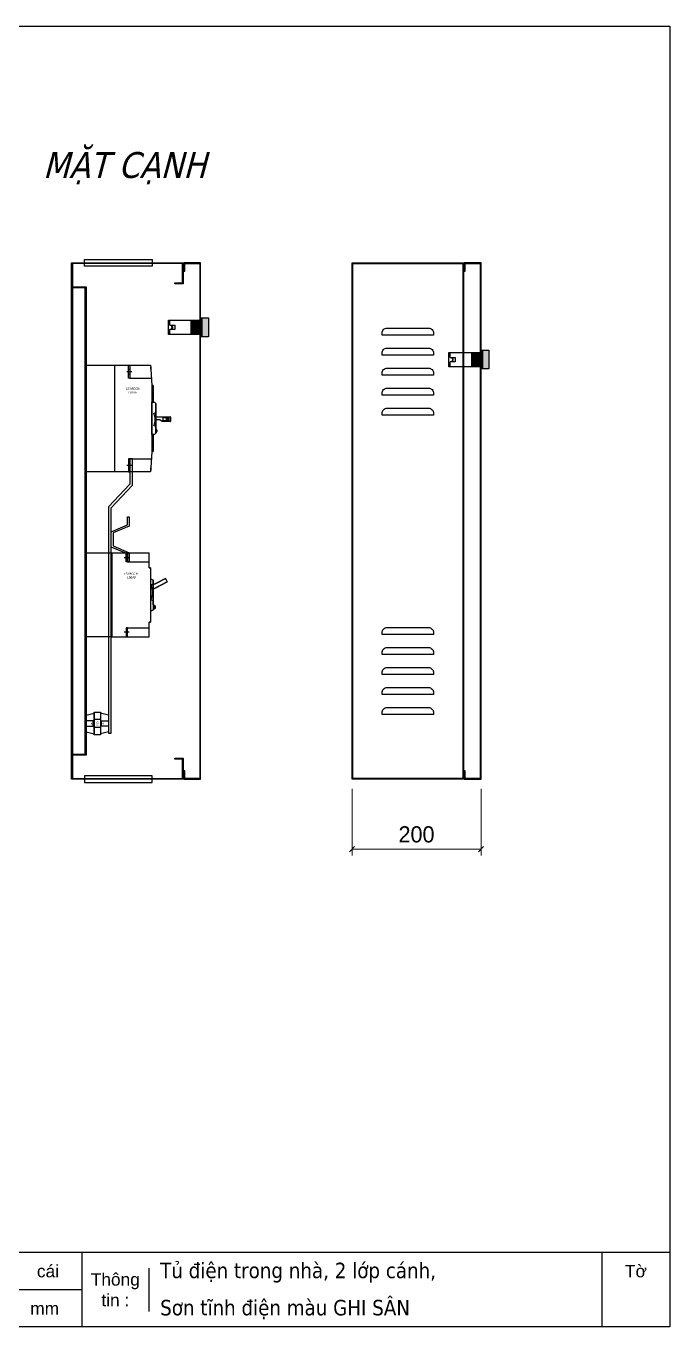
# Model space of a CAD drawing. Header units: millimetres. Extents: x 0 to 2850, y 0 to 2015.
# Drawn here: x 1852 to 2850, y 0 to 2015 of the extents above; entities that cross this region are included whole.
import ezdxf
from ezdxf.enums import TextEntityAlignment as Align

# ---------------------------------------------------------------- set-up
doc = ezdxf.new("R2010")
doc.units = ezdxf.units.MM
doc.styles.add('Arial', font='arial.ttf')
doc.styles.add('Tahoma (Input Text)', font='tahoma.ttf')
doc.dimstyles.new('Dim-25', dxfattribs={"dimtxt": 25, "dimasz": 8, "dimexe": 10, "dimexo": 15, "dimgap": 10, "dimtad": 1, "dimdec": 0, "dimtxsty": 'Standard', "dimblk": 'OBLIQUE', "dimcen": 10, "dimclrd": 5, "dimclre": 5, "dimclrt": 3, "dimazin": 3, "dimtfac": 1, "dimtdec": 0, "dimtmove": 0, "dimatfit": 3, "dimldrblk": 'OBLIQUE', "dimlwd": 9, "dimlwe": 9})

# ---------------------------------------------------------------- blocks, each defined once
blk = doc.blocks.new('khungtenAsean2')
at = {"color": 7}
for p, q in [((2970, -1980), (0, -1980)), ((2020, -1980), (2020, -2100)), ((2860, -1980), (2860, -2100)), ((2128.3, -2005), (2128.3, -2075)), ((2020, -2040), (0, -2040))]:
    blk.add_line(p, q, dxfattribs=at)
blk.add_lwpolyline([(0, 0), (2970, 0), (2970, -2100), (0, -2100)], close=True, dxfattribs=at)
at = {"color": 2, "char_height": 20, "style": 'Arial'}
for s, insert, width, attachment_point in [('cái', (1947.6, -2010), 917.634, 4), ('Thông\\Ptin :', (2074.2, -2040), 108.311, 5), ('Tờ', (2915, -2010), 110, 5), ('mm', (1936.9, -2070), 917.634, 4)]:
    blk.add_mtext(s, dxfattribs=dict(at, insert=insert, width=width, attachment_point=attachment_point))
at = {"color": 1, "style": 'Tahoma (Input Text)', "flags": 8}
for tag, p in [('#03', (506.6, -2019.3)), ('#01', (137.1, -2021.3)), ('#05', (1106.6, -2021.3)), ('#07', (1834.7, -2021.3)), ('#09', (2146.7, -2021.3)), ('#02', (98.5, -2081.3)), ('#04', (486.1, -2081.3)), ('#06', (1065.3, -2081.3)), ('#08', (1817.4, -2081.3)), ('#10', (2146.7, -2081.3))]:
    blk.add_attdef(tag, p, '', height=25, dxfattribs=at)
blk.add_attdef('#11', text='', height=25, dxfattribs=at).set_placement((2915, -2067.3), align=Align.CENTER)
blk = doc.blocks.new('A$C0C455160')
blk.add_hatch(color=1).paths.add_polyline_path([(62, 29), (52, 29), (52, 0), (62, 0)])
at = {"color": 7}
for p, q in [((0, 25.5), (50, 25.5)), ((0, 3.5), (0, 25.5)), ((2, 18), (2, 25.5)), ((35, 25.5), (35, 3.5)), ((36, 25.5), (36, 3.5)), ((37, 25.5), (37, 3.5)), ((38, 25.5), (38, 3.5)), ((39, 25.5), (39, 3.5)), ((40, 25.5), (40, 3.5)), ((41, 25.5), (41, 3.5)), ((42, 25.5), (42, 3.5)), ((43, 25.5), (43, 3.5)), ((44, 25.5), (44, 3.5)), ((45, 25.5), (45, 3.5)), ((46, 25.5), (46, 3.5)), ((47, 25.5), (47, 3.5)), ((48, 25.5), (48, 3.5)), ((49, 25.5), (49, 3.5)), ((50, 25.5), (50, 3.5)), ((50, 3.5), (0, 3.5)), ((2, 3.5), (2, 11)), ((5, 18), (5, 15.5)), ((5, 13.5), (5, 11))]:
    blk.add_line(p, q, dxfattribs=at)
for points in [[(50, 29), (52, 29), (52, 0), (50, 0)], [(52, 29), (62, 29), (62, 0), (52, 0)]]:
    blk.add_lwpolyline(points, close=True, dxfattribs=at)
for points in [[(0, 11), (0, 18)], [(2, 18), (10, 18), (10, 11), (2, 11)], [(5, 13.5), (7, 13.5), (7, 15.5), (5, 15.5)]]:
    blk.add_lwpolyline(points, dxfattribs=at)
blk = doc.blocks.new('*D4')
at = {"color": 5, "lineweight": 9, "transparency": 16777216}
for p, q in [((2357.5, 833.6), (2357.5, 730.3)), ((2557.5, 833.6), (2557.5, 730.3)), ((2357.5, 740.3), (2557.5, 740.3))]:
    blk.add_line(p, q, dxfattribs=at)
at = {"color": 0, "linetype": 'ByBlock', "lineweight": -2}
for p, q in [((2361.5, 744.3), (2353.5, 736.3)), ((2553.5, 736.3), (2561.5, 744.3))]:
    blk.add_line(p, q, dxfattribs=at)
at = {"layer": 'Defpoints', "color": 0, "transparency": 16777216}
for p in [(2357.5, 848.6), (2557.5, 848.6), (2557.5, 740.3)]:
    blk.add_point(p, dxfattribs=at)
at = {"color": 3, "transparency": 16777216, "insert": (2457.5, 763), "char_height": 25, "attachment_point": 5}
blk.add_mtext('200', dxfattribs=at)
blk = doc.blocks.new('_Oblique')
at = {"color": 0, "linetype": 'ByBlock', "lineweight": -2}
blk.add_line((-0.5, -0.5), (0.5, 0.5), dxfattribs=at)
blk = doc.blocks.new('su35-1')
at = {"color": 1}
for p, q in [((-17.5, 12.5), (-17.5, 22.5)), ((-17.5, 22.5), (17.5, 22.5)), ((-13, 35), (-16, 22.5)), ((-16, 22.5), (16, 22.5)), ((-13, 35), (13, 35)), ((-6, 22.5), (-6, 12.5)), ((6, 22.5), (6, 12.5)), ((13, 35), (16, 22.5)), ((17.5, 22.5), (17.5, 12.5)), ((-17.5, 12.5), (17.5, 12.5)), ((17.5, 12.5), (-17.5, 12.5)), ((-16, 12.5), (16, 12.5)), ((-13, 0), (-16, 12.5)), ((-13, 0), (13, 0)), ((13, 0), (16, 12.5))]:
    blk.add_line(p, q, dxfattribs=at)
for points in [[(-4, 35), (4, 35), (4, 24), (-4, 24)], [(-4, 0), (4, 0), (4, 11), (-4, 11)]]:
    blk.add_lwpolyline(points, close=True, dxfattribs=at)
at = {"color": 1, "width": 30.098, "attachment_point": 5}
for s, insert, char_height in [('{\\fTahoma|b0|i0|c0|p34;M8}', (0, 26.4), 1.5), ('{\\fTahoma|b0|i0|c0|p34;S35}', (0, 17.3), 3), ('{\\fTahoma|b0|i0|c0|p34;M8}', (0, 8.6), 1.5)]:
    blk.add_mtext(s, dxfattribs=dict(at, insert=insert, char_height=char_height))
blk = doc.blocks.new('HCC2 LS 100AF')
at = {"color": 7}
for p, q in [((0, 0), (0, -130)), ((0, 0), (58, 0)), ((58, -23), (58, 0)), ((27, -7.5), (19, -7.5)), ((22, -5), (24, -5)), ((22, -10), (24, -10)), ((24, -14), (58, -14)), ((60, -23), (58, -23)), ((58, -23), (60, -23)), ((60, -23), (60, -40)), ((60, -40), (63, -41.5)), ((63, -41.5), (60, -40)), ((60, -40), (60, -90)), ((83, -39.5), (68, -47.1)), ((68, -47.1), (83, -39.5)), ((85.7, -44.9), (83, -39.5)), ((83, -39.5), (85.7, -44.9)), ((64, -47.9), (60.5, -49.7)), ((60.5, -49.7), (64, -47.9)), ((68, -47.1), (60.9, -50.6)), ((60.9, -50.6), (68, -47.1)), ((85.7, -44.9), (62.8, -56.4)), ((62.8, -56.4), (68, -53.8)), ((64, -42), (63, -41.5)), ((63, -41.5), (64, -42)), ((64, -80.4), (64, -42)), ((64, -42), (64, -80.4)), ((68, -53.8), (85.7, -44.9)), ((64, -74.1), (60.5, -72.3)), ((60.5, -72.3), (64, -74.1)), ((64, -80.4), (64, -87.7)), ((64, -80.4), (64, -87.7)), ((63, -88.5), (60, -90)), ((60, -90), (63, -88.5)), ((60, -90), (60, -107)), ((64, -88), (63, -88.5)), ((63, -88.5), (64, -88)), ((64, -86.2), (65, -86.2)), ((65, -86.2), (64, -86.2)), ((64, -86.2), (65, -86.2)), ((65, -86.2), (64, -86.2)), ((65, -86.2), (64, -86.2)), ((64, -86.2), (65, -86.2)), ((64, -86.3), (65, -86.3)), ((65, -86.3), (64, -86.3)), ((65, -86.3), (64, -86.3)), ((64, -86.3), (65, -86.3)), ((65, -86.3), (64, -86.3)), ((64, -86.3), (65, -86.3)), ((65, -86.4), (64, -86.4)), ((64, -86.4), (65, -86.4)), ((65, -86.4), (64, -86.4)), ((64, -86.4), (65, -86.4)), ((65, -86.4), (64, -86.4)), ((64, -86.4), (65, -86.4)), ((65, -86.5), (64, -86.5)), ((64, -86.5), (65, -86.5)), ((65, -86.5), (64, -86.5)), ((64, -86.5), (65, -86.5)), ((64, -86.6), (65, -86.6)), ((65, -86.6), (64, -86.6)), ((65, -86.6), (64, -86.6)), ((64, -86.6), (65, -86.6)), ((64, -86.7), (65, -86.7)), ((65, -86.7), (64, -86.7)), ((65, -86.7), (64, -86.7)), ((64, -86.7), (65, -86.7)), ((65, -86.7), (64, -86.7)), ((64, -86.7), (65, -86.7)), ((64, -86.8), (65, -86.8)), ((65, -86.8), (64, -86.8)), ((64, -86.8), (65, -86.8)), ((65, -86.8), (64, -86.8)), ((65, -86.8), (64, -86.8)), ((64, -86.8), (65, -86.8)), ((64, -86.9), (65, -86.9)), ((64, -86.9), (65, -86.9)), ((65, -86.9), (64, -86.9)), ((65, -86.9), (64, -86.9)), ((65, -86.9), (64, -86.9)), ((64, -86.9), (65, -86.9)), ((65, -86.9), (64, -86.9)), ((64, -86.9), (65, -86.9)), ((64, -87), (65, -87)), ((65, -87), (64, -87)), ((65, -87), (64, -87)), ((64, -87), (65, -87)), ((65, -87.1), (64, -87.1)), ((64, -87.1), (65, -87.1)), ((65, -87.1), (64, -87.1)), ((64, -87.1), (65, -87.1)), ((65, -87.2), (64, -87.2)), ((64, -87.2), (65, -87.2)), ((65, -87.2), (64, -87.2)), ((64, -87.2), (65, -87.2)), ((65, -87.3), (64, -87.3)), ((64, -87.3), (65, -87.3)), ((65, -87.3), (64, -87.3)), ((64, -87.3), (65, -87.3)), ((65, -87.3), (64, -87.3)), ((64, -87.3), (65, -87.3)), ((65, -87.4), (64, -87.4)), ((64, -87.4), (65, -87.4)), ((65, -87.4), (64, -87.4)), ((64, -87.4), (65, -87.4)), ((65, -87.5), (64, -87.5)), ((64, -87.5), (65, -87.5)), ((65, -87.5), (64, -87.5)), ((64, -87.5), (65, -87.5)), ((65, -87.6), (64, -87.6)), ((64, -87.6), (65, -87.6)), ((65, -87.6), (64, -87.6)), ((64, -87.6), (65, -87.6)), ((64, -88), (64, -87.7)), ((64, -87.7), (64, -88)), ((64, -87.7), (65, -87.7)), ((65, -87.7), (64, -87.7)), ((65, -86.7), (65, -81.4)), ((65, -81.4), (65, -86.7)), ((65, -81.5), (66, -81.5)), ((66, -81.5), (65, -81.5)), ((66, -86.5), (65, -86.5)), ((65, -86.5), (66, -86.5)), ((65, -86.7), (65, -87.7)), ((65, -87.7), (65, -86.7)), ((66, -86.5), (66, -81.5)), ((66, -86.5), (66, -81.5)), ((67, -82.5), (67, -85.5)), ((67, -82.5), (67, -85.5)), ((22, -120), (24, -120)), ((24, -116), (58, -116)), ((58, -107), (60, -107)), ((60, -107), (58, -107)), ((58, -130), (58, -107)), ((0, -130), (58, -130)), ((27, -122.5), (19, -122.5)), ((22, -125), (24, -125))]:
    blk.add_line(p, q, dxfattribs=at)
for points in [[(22, 0), (24, 0), (24, -14), (22, -14)], [(22, -130), (24, -130), (24, -116), (22, -116)]]:
    blk.add_lwpolyline(points, close=True, dxfattribs=at)
for centre, radius, start, end in [((38, -61), 25.2, 333.3332, 26.6668), ((38, -61), 25.2, 333.3332, 26.6668), ((64, -81.4), 1, 0, 90), ((64, -81.4), 1, 0, 90), ((64, -86.7), 1, 270, 0), ((64, -86.7), 1, 270, 0)]:
    blk.add_arc(centre, radius, start, end, dxfattribs=at)
for points, knots in [([(67, -82.5), (67, -82.4), (67, -82.2), (66.9, -82.1), (66.9, -82), (66.8, -81.9), (66.8, -81.9), (66.7, -81.8), (66.7, -81.7), (66.6, -81.7), (66.5, -81.6), (66.4, -81.6), (66.3, -81.6), (66.2, -81.5), (66.1, -81.5), (66, -81.5)], [0, 0, 0, 0, 0.3287924, 0.3287924, 0.3287924, 0.4957607, 0.4957607, 0.4957607, 0.6613171, 0.6613171, 0.6613171, 0.8268836, 0.8268836, 0.8268836, 1, 1, 1, 1]), ([(66, -81.5), (66.2, -81.5), (66.4, -81.6), (66.6, -81.7), (66.7, -81.7), (66.7, -81.8), (66.8, -81.9), (66.8, -81.9), (66.9, -82), (66.9, -82.1), (67, -82.2), (67, -82.4), (67, -82.5)], [0, 0, 0, 0, 0.3386829, 0.3386829, 0.3386829, 0.5042393, 0.5042393, 0.5042393, 0.6712076, 0.6712076, 0.6712076, 1, 1, 1, 1]), ([(66, -86.5), (66.2, -86.5), (66.4, -86.4), (66.6, -86.3), (66.7, -86.3), (66.7, -86.2), (66.8, -86.1), (66.8, -86.1), (66.9, -86), (66.9, -85.9), (67, -85.8), (67, -85.6), (67, -85.5)], [0, 0, 0, 0, 0.3386829, 0.3386829, 0.3386829, 0.5042393, 0.5042393, 0.5042393, 0.6712076, 0.6712076, 0.6712076, 1, 1, 1, 1]), ([(67, -85.5), (67, -85.6), (67, -85.8), (66.9, -85.9), (66.9, -86), (66.8, -86.1), (66.8, -86.1), (66.7, -86.2), (66.7, -86.3), (66.6, -86.3), (66.4, -86.4), (66.2, -86.5), (66, -86.5)], [0, 0, 0, 0, 0.3287924, 0.3287924, 0.3287924, 0.4957607, 0.4957607, 0.4957607, 0.6613171, 0.6613171, 0.6613171, 1, 1, 1, 1])]:
    blk.add_open_spline(points, degree=3, knots=knots, dxfattribs=at)
at = {"insert": (10.3, -30.3), "char_height": 3.5, "attachment_point": 1}
blk.add_mtext_dynamic_manual_height_columns('\\pi8.285;{\\C1;LS MCCB\\P\\pi13.22;100AF}', width=37.687, gutter_width=1, heights=[0], dxfattribs=at)
blk = doc.blocks.new('HCC2 LS 250AF')
at = {"color": 7}
for p, q in [((0, 0), (56, 0)), ((0, 0), (56, 0)), ((0, 0), (0, -165)), ((56, -0.5), (56, 0)), ((56, -0.5), (56, 0)), ((19, -10), (27, -10)), ((22, -6), (24, -6)), ((22, -14), (24, -14)), ((24, -20), (57.3, -20)), ((56, -0.5), (56.2, -2.4)), ((56, -0.5), (56.2, -2.4)), ((56.2, -2.4), (56.4, -6)), ((56.4, -6), (56.2, -2.4)), ((56.4, -6), (58, -31.5)), ((56.4, -6), (58, -31.5)), ((58, -31.5), (58, -57.5)), ((58, -31.5), (60, -31.5)), ((58, -31.5), (58, -57.5)), ((60, -31.5), (58, -31.5)), ((60, -31.5), (60, -57.5)), ((60, -57.5), (60, -31.5)), ((58, -57.5), (62, -57.5)), ((58, -57.5), (62, -57.5)), ((58, -69), (58, -57.5)), ((58, -57.5), (58, -69)), ((64, -59.5), (62, -57.5)), ((62, -57.5), (64, -59.5)), ((64, -105.5), (64, -59.5)), ((64, -59.5), (64, -105.5)), ((58, -69), (58, -86)), ((58, -86), (58, -69)), ((61.1, -75), (64, -73.5)), ((61.1, -75), (62, -74.6)), ((62, -74.6), (64, -73.5)), ((62.9, -80.1), (68.5, -80.1)), ((62.9, -80.1), (68.5, -80.1)), ((68.5, -80.1), (86.3, -80.1)), ((68.5, -80.1), (86.3, -80.1)), ((86.8, -80.6), (86.8, -86.8)), ((86.8, -80.6), (86.8, -86.8)), ((58, -107.5), (58, -86)), ((58, -86), (58, -107.5)), ((64, -94.9), (61.1, -93.4)), ((62, -93.8), (61.1, -93.4)), ((64, -94.9), (62, -93.8)), ((68.5, -84.9), (63.3, -84.9)), ((68.5, -84.9), (63.3, -84.9)), ((64, -98.4), (65, -98.4)), ((64, -98.4), (65, -98.4)), ((65, -99.4), (64, -99.4)), ((64, -99.4), (65, -99.4)), ((64, -99.6), (65.5, -99.6)), ((64, -99.6), (65.5, -99.6)), ((65, -100.4), (64, -100.4)), ((65, -100.4), (64, -100.4)), ((65.5, -100.6), (64, -100.6)), ((65.5, -100.6), (64, -100.6)), ((65, -100.4), (65, -98.4)), ((65, -100.4), (65, -98.4)), ((65, -102.6), (65, -100.4)), ((65, -100.4), (65, -102.6)), ((65.5, -100.6), (65.5, -99.6)), ((65.5, -100.6), (65.5, -99.6)), ((65.5, -102.5), (65.5, -100.6)), ((65.5, -100.6), (65.5, -102.5)), ((70.6, -84.9), (68.5, -84.9)), ((70.6, -84.9), (68.5, -84.9)), ((74, -87.3), (70.6, -84.9)), ((74, -87.3), (70.6, -84.9)), ((86.3, -87.3), (74, -87.3)), ((86.3, -87.3), (74, -87.3)), ((74.8, -81.9), (74.8, -85.4)), ((74.8, -81.9), (74.8, -85.4)), ((84.3, -81.4), (75.3, -81.4)), ((84.3, -81.4), (75.3, -81.4)), ((75.3, -85.9), (84.3, -85.9)), ((75.3, -85.9), (84.3, -85.9)), ((80.8, -81.9), (82.8, -81.9)), ((80.8, -85.4), (80.8, -81.9)), ((80.8, -81.9), (82.8, -81.9)), ((80.8, -85.4), (80.8, -81.9)), ((82.8, -85.4), (80.8, -85.4)), ((82.8, -85.4), (80.8, -85.4)), ((82.8, -81.9), (82.8, -85.4)), ((82.8, -81.9), (82.8, -85.4)), ((84.8, -85.4), (84.8, -81.9)), ((84.8, -85.4), (84.8, -81.9)), ((58, -107.5), (58, -133.5)), ((62, -107.5), (58, -107.5)), ((58, -107.5), (58, -133.5)), ((62, -107.5), (58, -107.5)), ((60, -133.5), (60, -107.5)), ((60, -107.5), (60, -133.5)), ((64, -105.5), (62, -107.5)), ((62, -107.5), (64, -105.5)), ((64, -102.5), (65.5, -102.5)), ((64, -102.5), (65.5, -102.5)), ((64, -102.6), (65, -102.6)), ((64, -102.6), (65, -102.6)), ((65.5, -103.4), (64, -103.4)), ((65.5, -103.4), (64, -103.4)), ((65, -103.6), (64, -103.6)), ((64, -103.6), (65, -103.6)), ((65, -104.6), (64, -104.6)), ((65, -104.6), (64, -104.6)), ((65, -104.6), (65, -102.6)), ((65, -104.6), (65, -102.6)), ((65.5, -103.4), (65.5, -102.5)), ((65.5, -103.4), (65.5, -102.5)), ((58, -133.5), (56.4, -159)), ((58, -133.5), (56.4, -159)), ((58, -133.5), (60, -133.5)), ((60, -133.5), (58, -133.5)), ((19, -155), (27, -155)), ((22, -151), (24, -151)), ((22, -159), (24, -159)), ((24, -145), (57.3, -145)), ((56.4, -159), (56.2, -162.6)), ((56.2, -162.6), (56.4, -159)), ((56, -165), (0, -165)), ((56, -165), (0, -165)), ((56.2, -162.6), (56, -164.5)), ((56, -164.5), (56.2, -162.6)), ((56, -165), (56, -164.5)), ((56, -165), (56, -164.5))]:
    blk.add_line(p, q, dxfattribs=at)
for points in [[(22, 0), (24, 0), (24, -20), (22, -20)], [(22, -165), (24, -165), (24, -145), (22, -145)]]:
    blk.add_lwpolyline(points, close=True, dxfattribs=at)
for centre, radius, start, end in [((43.3, -84.2), 20, 332.7108, 27.2892), ((43.3, -84.2), 20, 20.7825, 27.2892), ((43.3, -84.2), 20, 339.2175, 20.7825), ((86.3, -80.6), 0.5, 0, 90), ((86.3, -80.6), 0.5, 0, 90), ((43.3, -84.2), 20, 332.7108, 339.2175), ((75.3, -81.9), 0.5, 90, 180), ((75.3, -81.9), 0.5, 90, 180), ((75.3, -85.4), 0.5, 180, 270), ((75.3, -85.4), 0.5, 180, 270), ((84.3, -81.9), 0.5, 0, 90), ((84.3, -81.9), 0.5, 0, 90), ((84.3, -85.4), 0.5, 270, 0), ((84.3, -85.4), 0.5, 270, 0), ((86.3, -86.8), 0.5, 270, 0), ((86.3, -86.8), 0.5, 270, 0)]:
    blk.add_arc(centre, radius, start, end, dxfattribs=at)
for points, knots in [([(80.3, -81.4), (80.4, -81.4), (80.5, -81.5), (80.5, -81.5), (80.5, -81.5), (80.6, -81.5), (80.6, -81.5), (80.7, -81.6), (80.7, -81.6), (80.7, -81.7), (80.8, -81.7), (80.8, -81.8), (80.8, -81.9)], [0, 0, 0, 0, 0.2320312, 0.2320312, 0.2320312, 0.4515368, 0.4515368, 0.4515368, 0.6482809, 0.6482809, 0.6482809, 1, 1, 1, 1]), ([(80.8, -81.9), (80.8, -81.9), (80.8, -81.8), (80.8, -81.8), (80.8, -81.7), (80.8, -81.7), (80.7, -81.7), (80.7, -81.6), (80.7, -81.6), (80.6, -81.5), (80.5, -81.5), (80.4, -81.4), (80.3, -81.4)], [0, 0, 0, 0, 0.1713963, 0.1713963, 0.1713963, 0.3517191, 0.3517191, 0.3517191, 0.5484632, 0.5484632, 0.5484632, 1, 1, 1, 1]), ([(80.8, -85.4), (80.8, -85.5), (80.8, -85.6), (80.8, -85.6), (80.8, -85.7), (80.8, -85.7), (80.7, -85.7), (80.7, -85.8), (80.7, -85.8), (80.6, -85.9), (80.5, -85.9), (80.4, -85.9), (80.3, -85.9)], [0, 0, 0, 0, 0.171203, 0.171203, 0.171203, 0.350951, 0.350951, 0.350951, 0.54748, 0.54748, 0.54748, 1, 1, 1, 1]), ([(80.3, -85.9), (80.4, -85.9), (80.5, -85.9), (80.6, -85.9), (80.7, -85.8), (80.7, -85.8), (80.7, -85.7), (80.8, -85.7), (80.8, -85.6), (80.8, -85.4)], [0, 0, 0, 0, 0.4525204, 0.4525204, 0.4525204, 0.649049, 0.649049, 0.649049, 1, 1, 1, 1]), ([(83.3, -81.4), (83.3, -81.4), (83.2, -81.5), (83.2, -81.5), (83.1, -81.5), (83.1, -81.5), (83.1, -81.5), (83, -81.6), (83, -81.6), (82.9, -81.7), (82.9, -81.7), (82.8, -81.8), (82.8, -81.9)], [0, 0, 0, 0, 0.232186, 0.232186, 0.232186, 0.45252, 0.45252, 0.45252, 0.649049, 0.649049, 0.649049, 1, 1, 1, 1]), ([(82.8, -81.9), (82.8, -81.9), (82.9, -81.8), (82.9, -81.8), (82.9, -81.7), (82.9, -81.7), (82.9, -81.7), (83, -81.6), (83, -81.6), (83.1, -81.5), (83.1, -81.5), (83.2, -81.4), (83.3, -81.4)], [0, 0, 0, 0, 0.171203, 0.171203, 0.171203, 0.350951, 0.350951, 0.350951, 0.54748, 0.54748, 0.54748, 1, 1, 1, 1]), ([(82.8, -85.4), (82.8, -85.5), (82.9, -85.6), (82.9, -85.6), (82.9, -85.7), (82.9, -85.7), (82.9, -85.7), (83, -85.8), (83, -85.8), (83.1, -85.9), (83.1, -85.9), (83.2, -85.9), (83.3, -85.9)], [0, 0, 0, 0, 0.1713963, 0.1713963, 0.1713963, 0.3517191, 0.3517191, 0.3517191, 0.5484632, 0.5484632, 0.5484632, 1, 1, 1, 1]), ([(83.3, -85.9), (83.3, -85.9), (83.2, -85.9), (83.2, -85.9), (83.1, -85.9), (83.1, -85.9), (83.1, -85.9), (83, -85.8), (83, -85.8), (82.9, -85.7), (82.9, -85.7), (82.8, -85.6), (82.8, -85.4)], [0, 0, 0, 0, 0.2320312, 0.2320312, 0.2320312, 0.4515368, 0.4515368, 0.4515368, 0.6482809, 0.6482809, 0.6482809, 1, 1, 1, 1])]:
    blk.add_open_spline(points, degree=3, knots=knots, dxfattribs=at)
at = {"color": 7, "insert": (9.1, -34.5), "char_height": 3.5, "attachment_point": 1}
blk.add_mtext_dynamic_manual_height_columns('\\pi8.28487;{\\C1;LS MCCB\\P\\pi11.82426;250AF}', width=37.687, gutter_width=1, heights=[0], dxfattribs=at)

msp = doc.modelspace()

# ---------------------------------------------------------------- linework, layer by layer
at = {"color": 7}
msp.add_line((2017.3, 1345), (2013.3, 1345), dxfattribs=at)
at = {"color": 2}
for points in [[(1942.9, 1653.6), (2047.9, 1653.6), (2047.9, 1643.6), (1942.9, 1643.6)], [(1942.9, 843.6), (2047.9, 843.6), (2047.9, 853.6), (1942.9, 853.6)]]:
    msp.add_lwpolyline(points, close=True, dxfattribs=at)
at = {"color": 7}
for points in [[(2082.7, 1617.4), (2094.7, 1617.4), (2094.7, 1647.4), (1924.1, 1647.4), (1924.1, 849.8), (2094.7, 849.8), (2094.7, 879.8), (2082.7, 879.8), (2082.7, 881), (2095.9, 881), (2095.9, 848.6), (1922.9, 848.6), (1922.9, 1648.6), (2095.9, 1648.6), (2095.9, 1616.2), (2082.7, 1616.2)], [(2098.2, 1635.4), (2098.2, 1647.4), (2121.7, 1647.4), (2121.7, 849.8), (2098.2, 849.8), (2098.2, 861.8), (2097, 861.8), (2097, 848.6), (2122.9, 848.6), (2122.9, 1648.6), (2097, 1648.6), (2097, 1635.4)], [(2357.5, 1648.6), (2530.5, 1648.6), (2530.5, 848.6), (2357.5, 848.6)], [(2358.7, 1647.4), (2529.3, 1647.4), (2529.3, 849.8), (2358.7, 849.8)], [(2532.8, 1635.4), (2532.8, 1647.4), (2556.3, 1647.4), (2556.3, 849.8), (2532.8, 849.8), (2532.8, 861.8), (2531.6, 861.8), (2531.6, 848.6), (2557.5, 848.6), (2557.5, 1648.6), (2531.6, 1648.6), (2531.6, 1635.4)], [(1989.3, 1325), (1945.3, 1325), (1945.3, 1490), (1989.3, 1490)], [(1985.3, 1069.1), (1945.3, 1069.1), (1945.3, 1199.1), (1985.3, 1199.1)]]:
    msp.add_lwpolyline(points, close=True, dxfattribs=at)
at = {"color": 8}
msp.add_lwpolyline([(1924.1, 887.2), (1944.1, 887.2), (1944.1, 1610), (1924.1, 1610), (1924.1, 1611.2), (1945.3, 1611.2), (1945.3, 886), (1924.1, 886)], close=True, dxfattribs=at)
at = {"color": 2}
for points in [[(2412, 1547.4), (2476, 1547.4, -0.414214), (2484, 1539.4), (2484, 1536.4), (2404, 1536.4), (2404, 1539.4, -0.414214)], [(2412, 1516.4), (2476, 1516.4, -0.414214), (2484, 1508.4), (2484, 1505.4), (2404, 1505.4), (2404, 1508.4, -0.414214)], [(2412, 1485.4), (2476, 1485.4, -0.414214), (2484, 1477.4), (2484, 1474.4), (2404, 1474.4), (2404, 1477.4, -0.414214)], [(2412, 1454.4), (2476, 1454.4, -0.414214), (2484, 1446.4), (2484, 1443.4), (2404, 1443.4), (2404, 1446.4, -0.414214)], [(2412, 1423.4), (2476, 1423.4, -0.414214), (2484, 1415.4), (2484, 1412.4), (2404, 1412.4), (2404, 1415.4, -0.414214)], [(2412, 1083.6), (2476, 1083.6, -0.414214), (2484, 1075.6), (2484, 1072.6), (2404, 1072.6), (2404, 1075.6, -0.414214)], [(2412, 1052.6), (2476, 1052.6, -0.414214), (2484, 1044.6), (2484, 1041.6), (2404, 1041.6), (2404, 1044.6, -0.414214)], [(2412, 1021.6), (2476, 1021.6, -0.414214), (2484, 1013.6), (2484, 1010.6), (2404, 1010.6), (2404, 1013.6, -0.414214)], [(2412, 990.6), (2476, 990.6, -0.414214), (2484, 982.6), (2484, 979.6), (2404, 979.6), (2404, 982.6, -0.414214)], [(2412, 959.6), (2476, 959.6, -0.414214), (2484, 951.6), (2484, 948.6), (2404, 948.6), (2404, 951.6, -0.414214)]]:
    msp.add_lwpolyline(points, format="xyb", close=True, dxfattribs=at)
at = {"color": 1}
msp.add_lwpolyline([(1984.3, 920), (1984.3, 1269.1), (2017.3, 1304.1), (2017.3, 1345), (2013.3, 1345), (2013.3, 1305.7), (1980.3, 1270.7), (1980.3, 920)], close=True, dxfattribs=at)
msp.add_lwpolyline([(1984.3, 1232), (2009.3, 1242.6), (2009.3, 1255.1), (2012.3, 1255.1), (2012.3, 1240.7), (1987.3, 1230.1), (1987.3, 1210.1), (2012.3, 1199.5), (2012.3, 1185.1), (2009.3, 1185.1), (2009.3, 1197.6), (1984.3, 1208.2), (1984.3, 1232)], dxfattribs=at)

# ---------------------------------------------------------------- block references
at = {"color": 7}
ref = msp.add_blockref('khungtenAsean2', (0, 2015.4), dxfattribs=dict(at, xscale=0.959713920019567, yscale=0.959713920019567, zscale=0.959713920019567))
ref.add_attrib('#09', 'Tủ điện trong nhà, 2 lớp cánh,', (2060.2, 75.6), dxfattribs={"color": 1, "height": 23.993, "style": 'Tahoma (Input Text)'})
ref.add_attrib('#10', 'Sơn tĩnh điện màu GHI SÂN', (2060.2, 18), dxfattribs={"color": 1, "height": 23.993, "style": 'Tahoma (Input Text)'})
for name, p in [('A$C0C455160', (2072.9, 1534.1)), ('A$C0C455160', (2507.5, 1484.1)), ('HCC2 LS 250AF', (1989.3, 1490)), ('HCC2 LS 100AF', (1985.3, 1199.1))]:
    msp.add_blockref(name, p, dxfattribs=at)
at = {"color": 2, "rotation": 270}
msp.add_blockref('su35-1', (1945.3, 934.9), dxfattribs=at)

# ---------------------------------------------------------------- texts
at = {"color": 7, "insert": (2004.8, 1795.1), "char_height": 40, "width": 1125, "attachment_point": 5}
msp.add_mtext('{\\fTahoma|b0|i1|c0|p34;\\C6;MẶT CẠNH}', dxfattribs=at)

# ---------------------------------------------------------------- dimensions: what is measured, and where the dimension line sits
at = {"color": 7}
dim = msp.add_linear_dim(base=(2557.5, 740.3), p1=(2357.5, 848.6), p2=(2557.5, 848.6), dimstyle='Dim-25', dxfattribs=at)
dim.commit()
dim.dimension.update_dxf_attribs({"geometry": '*D4', "text_midpoint": (2457.5, 763)})

doc.saveas('drawing.dxf')
